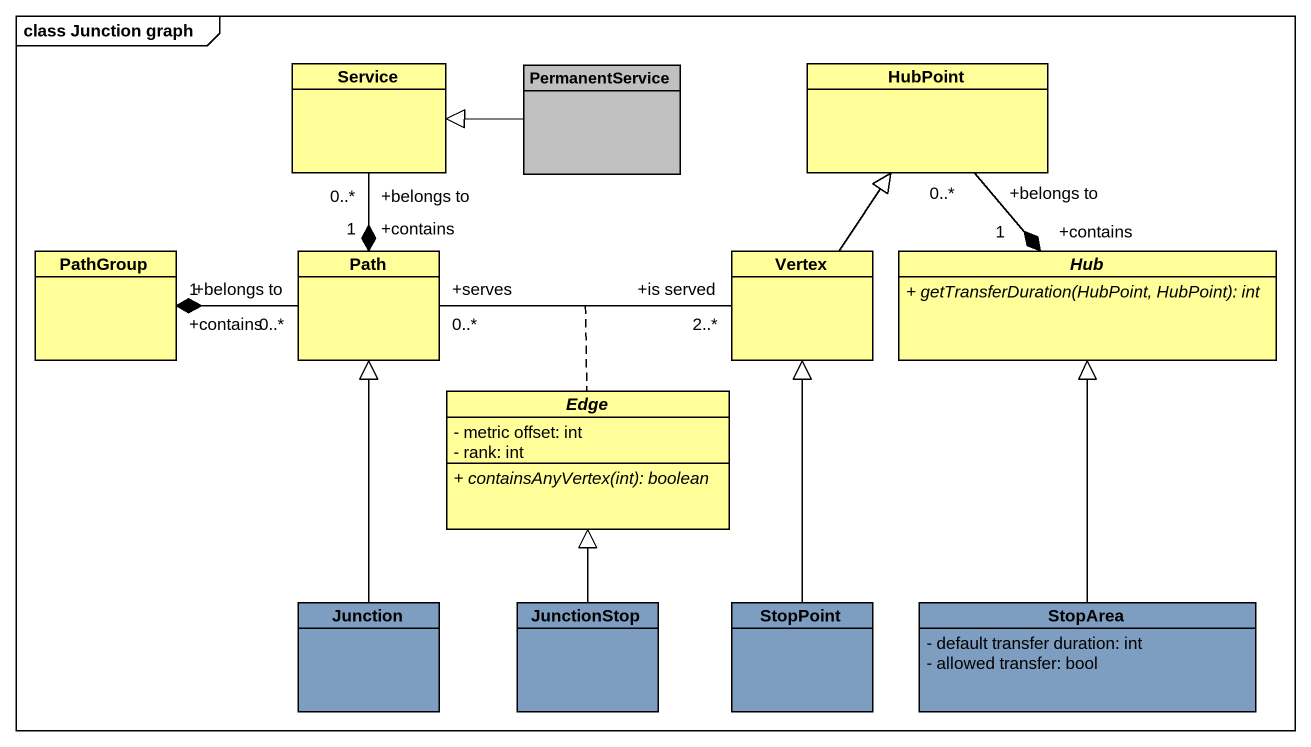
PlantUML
@startuml
mainframe class Junction graph
hide circle
hide empty members
skinparam classAttributeIconSize 0
class Service #FFFE99
class PermanentService #C0C0C0
class HubPoint #FFFE99
class PathGroup #FFFE99
class Path #FFFE99
class Vertex #FFFE99
abstract class Hub #FFFE99 {
  {abstract} + getTransferDuration(HubPoint, HubPoint): int
}
abstract class Edge #FFFE99 {
  - metric offset: int
  - rank: int
  {abstract} + containsAnyVertex(int): boolean
}
class Junction #7D9EC0
class JunctionStop #7D9EC0
class StopPoint #7D9EC0
class StopArea #7D9EC0 {
  - default transfer duration: int
  - allowed transfer: bool
}
Service "+belongs to\n0..*" --* "+contains\n1" Path
PermanentService -left-|> Service
HubPoint "+belongs to\n0..*" --* "+contains\n1" Hub
Path "+belongs to\n0..*" -left-* "+contains\n1" PathGroup
Path "+serves\n0..*" -right- "+is served\n2..*" Vertex
(Path, Vertex) .. Edge
Vertex -up-|> HubPoint
Junction -up-|> Path
JunctionStop -up-|> Edge
StopPoint -up-|> Vertex
StopArea -up-|> Hub
@enduml
